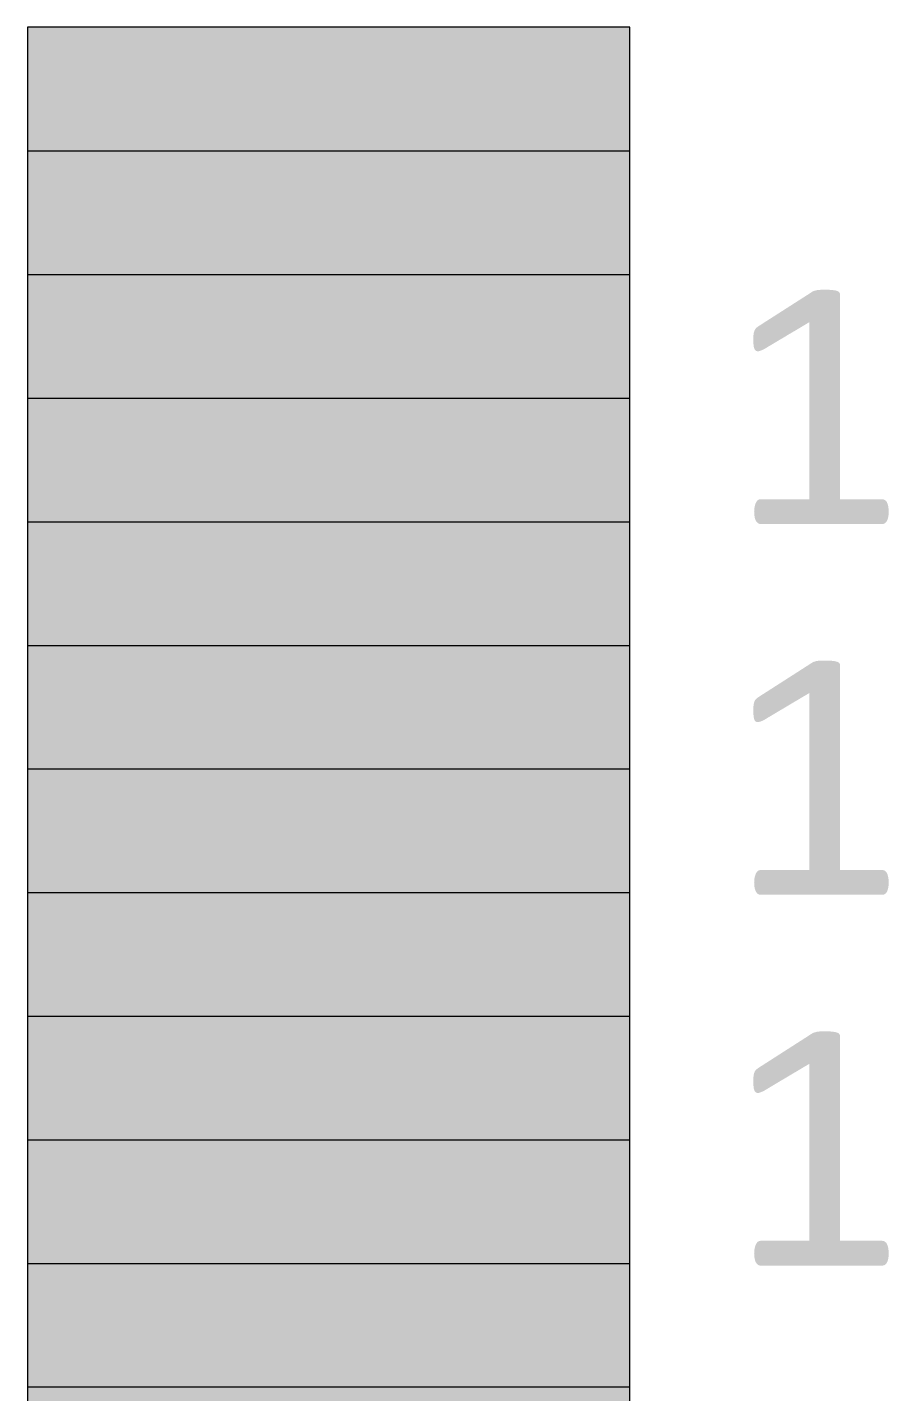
# Model space of a CAD drawing. Header units: inches. Extents: x 79.49066 to 79.49309, y 16.68944 to 16.6915.
# Drawn here: x 79.4928573 to 79.4929736, y 16.6909299 to 16.6911145 of the extents above; entities that cross this region are included whole.
import ezdxf

# ---------------------------------------------------------------- set-up
doc = ezdxf.new("R2010")
doc.units = ezdxf.units.IN
doc.header["$MEASUREMENT"] = 0
doc.layers.add('GSLAYER', color=7, linetype='CONTINUOUS')

msp = doc.modelspace()

# ---------------------------------------------------------------- hatches: boundary and pattern name
at = {"layer": 'GSLAYER', "true_color": 0xff0500}
msp.add_hatch(color=1, dxfattribs=at).paths.add_polyline_path([(79.49293868, 16.69109778), (79.49293868, 16.69111448), (79.49285726, 16.69111448), (79.49285726, 16.69109778)])
at = {"layer": 'GSLAYER', "true_color": 0xff0c00}
msp.add_hatch(color=1, dxfattribs=at).paths.add_polyline_path([(79.49293868, 16.69108108), (79.49293868, 16.69109778), (79.49285726, 16.69109778), (79.49285726, 16.69108108)])
at = {"layer": 'GSLAYER', "true_color": 0xff1200}
msp.add_hatch(color=1, dxfattribs=at).paths.add_polyline_path([(79.49293868, 16.69106438), (79.49293868, 16.69108108), (79.49285726, 16.69108108), (79.49285726, 16.69106438)])
at = {"layer": 'GSLAYER', "true_color": 0x000000}
for points in [[(79.49296707, 16.69107463), (79.49296707, 16.69107834), (79.49296706, 16.69107849), (79.492967, 16.69107862), (79.4929669, 16.69107873), (79.49296689, 16.69107875), (79.49296679, 16.6910788), (79.49296671, 16.69107884), (79.49296667, 16.69107885), (79.49296645, 16.69107892), (79.49296625, 16.69107895), (79.4929661, 16.69107898), (79.49296592, 16.69107899), (79.49296567, 16.69107901), (79.49296567, 16.69107901), (79.49296513, 16.69107902), (79.4929644, 16.69107901), (79.4929644, 16.69107901), (79.49296413, 16.69107899), (79.49296404, 16.69107898), (79.49296389, 16.69107895), (79.49296377, 16.69107892), (79.49296353, 16.69107885), (79.4929635, 16.69107884), (79.49296339, 16.6910788), (79.4929633, 16.69107875), (79.49296329, 16.69107873), (79.49296311, 16.69107862), (79.4929629, 16.69107849), (79.49296268, 16.69107834), (79.49295688, 16.69107463)], [(79.49295608, 16.69107072), (79.49295609, 16.69107072), (79.49295623, 16.69107076), (79.49295641, 16.69107081), (79.49295643, 16.69107083), (79.49295663, 16.69107092), (79.49295682, 16.69107101), (79.49295687, 16.69107103), (79.49295739, 16.69107135), (79.49295809, 16.69107176), (79.49295894, 16.69107227), (79.49295958, 16.69107265), (79.49296012, 16.69107298), (79.49296057, 16.69107324), (79.49296094, 16.69107346), (79.49296125, 16.69107364), (79.49296151, 16.6910738), (79.49296176, 16.69107395), (79.492962, 16.69107409), (79.4929629, 16.69107463), (79.49295688, 16.69107463), (79.49295605, 16.69107409), (79.49295585, 16.69107395), (79.49295569, 16.6910738), (79.49295557, 16.69107364), (79.49295549, 16.69107346), (79.49295542, 16.69107324), (79.49295538, 16.69107298), (79.49295535, 16.69107265), (79.49295534, 16.69107227), (79.49295536, 16.69107176), (79.4929554, 16.69107135), (79.49295549, 16.69107103), (79.4929555, 16.69107101), (79.49295555, 16.69107092), (79.49295563, 16.69107083), (79.49295565, 16.69107081), (79.49295572, 16.69107076), (79.49295583, 16.69107072), (79.49295585, 16.69107072), (79.49295595, 16.6910707)], [(79.49296707, 16.69105072), (79.49296707, 16.69107463), (79.4929629, 16.69107463), (79.4929629, 16.69105072)], [(79.49297276, 16.69104737), (79.49297293, 16.69104739), (79.49297309, 16.69104745), (79.49297324, 16.69104757), (79.49297337, 16.69104773), (79.49297348, 16.69104796), (79.49297356, 16.69104824), (79.49297362, 16.6910486), (79.49297363, 16.69104902), (79.49297362, 16.69104943), (79.49297357, 16.69104977), (79.4929735, 16.69105006), (79.4929734, 16.6910503), (79.49297328, 16.69105048), (79.49297312, 16.69105061), (79.49297295, 16.69105069), (79.49297276, 16.69105072), (79.49295634, 16.69105072), (79.49295615, 16.69105069), (79.49295598, 16.69105061), (79.49295584, 16.69105048), (79.49295572, 16.6910503), (79.49295562, 16.69105006), (79.49295554, 16.69104977), (79.49295548, 16.69104943), (79.49295546, 16.69104902), (79.49295548, 16.6910486), (79.49295554, 16.69104824), (79.49295562, 16.69104796), (79.49295574, 16.69104773), (79.49295588, 16.69104757), (79.49295602, 16.69104745), (79.49295617, 16.69104739), (79.49295634, 16.69104737)], [(79.49296707, 16.69102452), (79.49296707, 16.69102824), (79.49296706, 16.69102838), (79.492967, 16.69102852), (79.4929669, 16.69102863), (79.49296689, 16.69102864), (79.49296679, 16.6910287), (79.49296671, 16.69102874), (79.49296667, 16.69102875), (79.49296645, 16.69102882), (79.49296625, 16.69102885), (79.4929661, 16.69102887), (79.49296592, 16.69102889), (79.49296567, 16.69102891), (79.49296567, 16.69102891), (79.49296513, 16.69102892), (79.4929644, 16.69102891), (79.4929644, 16.69102891), (79.49296413, 16.69102889), (79.49296404, 16.69102887), (79.49296389, 16.69102885), (79.49296377, 16.69102882), (79.49296353, 16.69102875), (79.4929635, 16.69102874), (79.49296339, 16.6910287), (79.4929633, 16.69102864), (79.49296329, 16.69102863), (79.49296311, 16.69102852), (79.4929629, 16.69102838), (79.49296268, 16.69102824), (79.49295688, 16.69102452)], [(79.49295608, 16.69102061), (79.49295609, 16.69102062), (79.49295623, 16.69102066), (79.49295641, 16.69102071), (79.49295643, 16.69102072), (79.49295663, 16.69102081), (79.49295682, 16.6910209), (79.49295687, 16.69102093), (79.49295739, 16.69102125), (79.49295809, 16.69102166), (79.49295894, 16.69102217), (79.49295958, 16.69102255), (79.49296012, 16.69102287), (79.49296057, 16.69102314), (79.49296094, 16.69102336), (79.49296125, 16.69102354), (79.49296151, 16.6910237), (79.49296176, 16.69102384), (79.492962, 16.69102399), (79.4929629, 16.69102452), (79.49295688, 16.69102452), (79.49295605, 16.69102399), (79.49295585, 16.69102384), (79.49295569, 16.6910237), (79.49295557, 16.69102354), (79.49295549, 16.69102336), (79.49295542, 16.69102314), (79.49295538, 16.69102287), (79.49295535, 16.69102255), (79.49295534, 16.69102217), (79.49295536, 16.69102166), (79.4929554, 16.69102125), (79.49295549, 16.69102093), (79.4929555, 16.6910209), (79.49295555, 16.69102081), (79.49295563, 16.69102072), (79.49295565, 16.69102071), (79.49295572, 16.69102066), (79.49295583, 16.69102062), (79.49295585, 16.69102061), (79.49295595, 16.6910206)], [(79.49296707, 16.69100062), (79.49296707, 16.69102452), (79.4929629, 16.69102452), (79.4929629, 16.69100062)], [(79.49297276, 16.69099727), (79.49297293, 16.69099729), (79.49297309, 16.69099735), (79.49297324, 16.69099746), (79.49297337, 16.69099763), (79.49297348, 16.69099786), (79.49297356, 16.69099814), (79.49297362, 16.69099849), (79.49297363, 16.69099892), (79.49297362, 16.69099933), (79.49297357, 16.69099967), (79.4929735, 16.69099996), (79.4929734, 16.69100019), (79.49297328, 16.69100038), (79.49297312, 16.69100051), (79.49297295, 16.69100059), (79.49297276, 16.69100062), (79.49295634, 16.69100062), (79.49295615, 16.69100059), (79.49295598, 16.69100051), (79.49295584, 16.69100038), (79.49295572, 16.69100019), (79.49295562, 16.69099996), (79.49295554, 16.69099967), (79.49295548, 16.69099933), (79.49295546, 16.69099892), (79.49295548, 16.69099849), (79.49295554, 16.69099814), (79.49295562, 16.69099786), (79.49295574, 16.69099763), (79.49295588, 16.69099746), (79.49295602, 16.69099735), (79.49295617, 16.69099729), (79.49295634, 16.69099727)], [(79.49296707, 16.69097442), (79.49296707, 16.69097814), (79.49296706, 16.69097828), (79.492967, 16.69097842), (79.4929669, 16.69097853), (79.49296689, 16.69097854), (79.49296679, 16.69097859), (79.49296671, 16.69097864), (79.49296667, 16.69097865), (79.49296645, 16.69097871), (79.49296625, 16.69097875), (79.4929661, 16.69097877), (79.49296592, 16.69097879), (79.49296567, 16.69097881), (79.49296567, 16.69097881), (79.49296513, 16.69097882), (79.4929644, 16.69097881), (79.4929644, 16.69097881), (79.49296413, 16.69097879), (79.49296404, 16.69097877), (79.49296389, 16.69097875), (79.49296377, 16.69097871), (79.49296353, 16.69097865), (79.4929635, 16.69097864), (79.49296339, 16.69097859), (79.4929633, 16.69097854), (79.49296329, 16.69097853), (79.49296311, 16.69097842), (79.4929629, 16.69097828), (79.49296268, 16.69097814), (79.49295688, 16.69097442)], [(79.49295608, 16.69097051), (79.49295609, 16.69097051), (79.49295623, 16.69097055), (79.49295641, 16.69097061), (79.49295643, 16.69097062), (79.49295663, 16.69097071), (79.49295682, 16.6909708), (79.49295687, 16.69097083), (79.49295739, 16.69097114), (79.49295809, 16.69097156), (79.49295894, 16.69097207), (79.49295958, 16.69097245), (79.49296012, 16.69097277), (79.49296057, 16.69097304), (79.49296094, 16.69097326), (79.49296125, 16.69097344), (79.49296151, 16.6909736), (79.49296176, 16.69097374), (79.492962, 16.69097389), (79.4929629, 16.69097442), (79.49295688, 16.69097442), (79.49295605, 16.69097389), (79.49295585, 16.69097374), (79.49295569, 16.6909736), (79.49295557, 16.69097344), (79.49295549, 16.69097326), (79.49295542, 16.69097304), (79.49295538, 16.69097277), (79.49295535, 16.69097245), (79.49295534, 16.69097207), (79.49295536, 16.69097156), (79.4929554, 16.69097114), (79.49295549, 16.69097083), (79.4929555, 16.6909708), (79.49295555, 16.69097071), (79.49295563, 16.69097062), (79.49295565, 16.69097061), (79.49295572, 16.69097055), (79.49295583, 16.69097051), (79.49295585, 16.69097051), (79.49295595, 16.6909705)], [(79.49296707, 16.69095052), (79.49296707, 16.69097442), (79.4929629, 16.69097442), (79.4929629, 16.69095052)], [(79.49297276, 16.69094716), (79.49297293, 16.69094719), (79.49297309, 16.69094725), (79.49297324, 16.69094736), (79.49297337, 16.69094753), (79.49297348, 16.69094775), (79.49297356, 16.69094804), (79.49297362, 16.69094839), (79.49297363, 16.69094882), (79.49297362, 16.69094922), (79.49297357, 16.69094957), (79.4929735, 16.69094986), (79.4929734, 16.69095009), (79.49297328, 16.69095027), (79.49297312, 16.69095041), (79.49297295, 16.69095049), (79.49297276, 16.69095052), (79.49295634, 16.69095052), (79.49295615, 16.69095049), (79.49295598, 16.69095041), (79.49295584, 16.69095027), (79.49295572, 16.69095009), (79.49295562, 16.69094986), (79.49295554, 16.69094957), (79.49295548, 16.69094922), (79.49295546, 16.69094882), (79.49295548, 16.69094839), (79.49295554, 16.69094804), (79.49295562, 16.69094775), (79.49295574, 16.69094753), (79.49295588, 16.69094736), (79.49295602, 16.69094725), (79.49295617, 16.69094719), (79.49295634, 16.69094716)]]:
    msp.add_hatch(color=18, dxfattribs=at).paths.add_polyline_path(points)
at = {"layer": 'GSLAYER', "true_color": 0xff1900}
msp.add_hatch(color=1, dxfattribs=at).paths.add_polyline_path([(79.49293868, 16.69104767), (79.49293868, 16.69106438), (79.49285726, 16.69106438), (79.49285726, 16.69104767)])
at = {"layer": 'GSLAYER', "true_color": 0xff1f00}
msp.add_hatch(color=1, dxfattribs=at).paths.add_polyline_path([(79.49293868, 16.69103097), (79.49293868, 16.69104767), (79.49285726, 16.69104767), (79.49285726, 16.69103097)])
at = {"layer": 'GSLAYER', "true_color": 0xff2600}
msp.add_hatch(color=20, dxfattribs=at).paths.add_polyline_path([(79.49293868, 16.69101427), (79.49293868, 16.69103097), (79.49285726, 16.69103097), (79.49285726, 16.69101427)])
at = {"layer": 'GSLAYER', "true_color": 0xff2c00}
msp.add_hatch(color=20, dxfattribs=at).paths.add_polyline_path([(79.49293868, 16.69099757), (79.49293868, 16.69101427), (79.49285726, 16.69101427), (79.49285726, 16.69099757)])
at = {"layer": 'GSLAYER', "true_color": 0xff3300}
msp.add_hatch(color=20, dxfattribs=at).paths.add_polyline_path([(79.49293868, 16.69098087), (79.49293868, 16.69099757), (79.49285726, 16.69099757), (79.49285726, 16.69098087)])
at = {"layer": 'GSLAYER', "true_color": 0xff3a00}
msp.add_hatch(color=20, dxfattribs=at).paths.add_polyline_path([(79.49293868, 16.69096417), (79.49293868, 16.69098087), (79.49285726, 16.69098087), (79.49285726, 16.69096417)])
at = {"layer": 'GSLAYER', "true_color": 0xff4000}
msp.add_hatch(color=20, dxfattribs=at).paths.add_polyline_path([(79.49293868, 16.69094747), (79.49293868, 16.69096417), (79.49285726, 16.69096417), (79.49285726, 16.69094747)])
at = {"layer": 'GSLAYER', "true_color": 0xff4700}
msp.add_hatch(color=20, dxfattribs=at).paths.add_polyline_path([(79.49293868, 16.69093077), (79.49293868, 16.69094747), (79.49285726, 16.69094747), (79.49285726, 16.69093077)])
at = {"layer": 'GSLAYER', "true_color": 0xff4d00}
msp.add_hatch(color=20, dxfattribs=at).paths.add_polyline_path([(79.49293868, 16.69091407), (79.49293868, 16.69093077), (79.49285726, 16.69093077), (79.49285726, 16.69091407)])

# ---------------------------------------------------------------- linework, layer by layer
at = {"layer": 'GSLAYER', "color": 18, "true_color": 0x000000, "flags": 128}
msp.add_lwpolyline([(79.49285726, 16.68981181), (79.49293868, 16.68981181), (79.49293868, 16.69111448), (79.49285726, 16.69111448)], close=True, dxfattribs=at)
at = {"layer": 'GSLAYER', "color": 253, "true_color": 0xb3b3b3, "flags": 128}
for points in [[(79.49285726, 16.69109778), (79.49293868, 16.69109778)], [(79.49285726, 16.69108108), (79.49293868, 16.69108108)], [(79.49285726, 16.69104767), (79.49293868, 16.69104767)], [(79.49285726, 16.69103097), (79.49293868, 16.69103097)], [(79.49285726, 16.69099757), (79.49293868, 16.69099757)], [(79.49285726, 16.69098087), (79.49293868, 16.69098087)], [(79.49285726, 16.69094747), (79.49293868, 16.69094747)], [(79.49285726, 16.69093077), (79.49293868, 16.69093077)]]:
    msp.add_lwpolyline(points, dxfattribs=at)
at = {"layer": 'GSLAYER', "color": 18, "true_color": 0x000000, "flags": 128}
for points in [[(79.49285726, 16.69106438), (79.49293868, 16.69106438)], [(79.49285726, 16.69101427), (79.49293868, 16.69101427)], [(79.49285726, 16.69096417), (79.49293868, 16.69096417)]]:
    msp.add_lwpolyline(points, dxfattribs=at)

doc.saveas('drawing.dxf')
